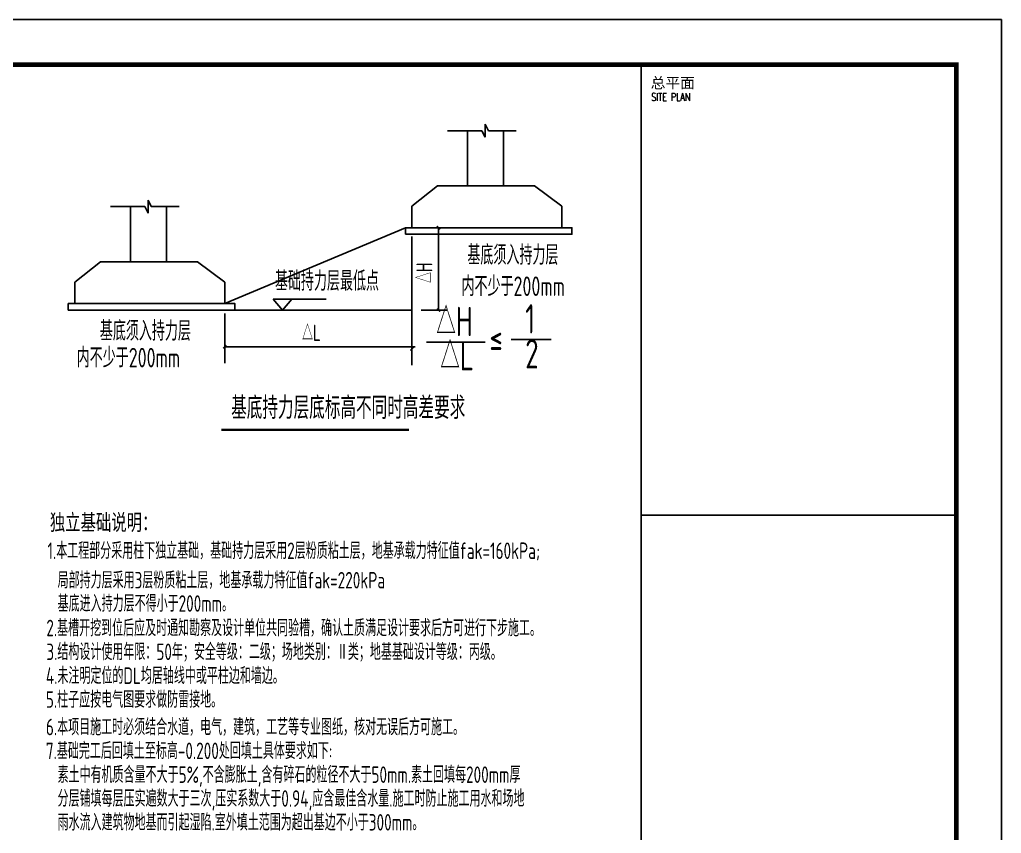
# Model space of a CAD drawing. Extents: x 293620 to 503924, y -252071 to 755100.
# Drawn here: x 459602 to 492302, y 623304 to 650409 of the extents above; entities that cross this region are included whole.
import ezdxf

# ---------------------------------------------------------------- set-up
doc = ezdxf.new("R2010")
doc.units = 0
doc.header["$LTSCALE"] = 1000
doc.header["$MEASUREMENT"] = 0
for name, color, linetype in [('3T_WOOD', 21, 'Continuous'), ('TK', 4, 'Continuous'), ('变更内容', 7, 'Continuous'), ('独立基础-TEXT', 7, 'Continuous'), ('轴线__尺寸数字', 253, 'Continuous')]:
    doc.layers.add(name, color=color, linetype=linetype)
doc.styles.add('HZ', font='rs.shx', dxfattribs={"width": 0.8, "bigfont": 'hztxt.shx'})
doc.styles.add('ROMANS', font='romans__.ttf', dxfattribs={"width": 0.65, "height": 231.275})
doc.styles.add('TSSD_REIN', font='tssdeng.shx', dxfattribs={"width": 0.7, "bigfont": 'tssdchn.shx'})
doc.styles.add('图签宋体', font='', dxfattribs={"height": 300})
doc.styles.add('宋体', font='', dxfattribs={"width": 0.8})
doc.styles.get('图签宋体').set_extended_font_data('NSimSun')
doc.styles.get('宋体').set_extended_font_data('SimSun')

# ---------------------------------------------------------------- blocks, each defined once
blk = doc.blocks.new('_ArchTick')
at = {"color": 0, "linetype": 'ByBlock', "const_width": 0.4}
blk.add_lwpolyline([(-0.5, -0.5), (0.5, 0.5)], dxfattribs=at)
blk = doc.blocks.new('33333312')
at = {"color": 7, "const_width": 72}
blk.add_lwpolyline([(42502, -117084), (48259, -117084)], dxfattribs=at)
at = {"layer": '独立基础-TEXT'}
for p, q in [((50596, -107710), (50696, -107910)), ((50596, -108110), (50596, -107710)), ((49444, -107910), (50496, -107910)), ((49946, -107910), (49960, -107910)), ((50054, -109606), (50054, -107911)), ((50496, -107910), (50596, -108110)), ((50696, -107910), (50991, -107910)), ((50991, -107910), (51553, -107910)), ((51157, -109606), (51157, -107911)), ((48350, -110226), (49134, -109606)), ((52948, -110226), (52115, -109606)), ((40258, -110040), (40358, -110240)), ((40258, -110440), (40258, -110040)), ((39106, -110240), (40158, -110240)), ((39608, -110240), (39622, -110240)), ((39716, -111936), (39716, -110241)), ((40158, -110240), (40258, -110440)), ((40358, -110240), (40653, -110240)), ((40653, -110240), (41215, -110240)), ((40819, -111936), (40819, -110241)), ((48350, -110886), (48350, -110226)), ((52948, -110886), (52948, -110226)), ((42610, -113216), (48150, -110886)), ((48450, -110886), (50291, -110886)), ((49166, -110886), (49166, -113416)), ((48351, -113682), (48351, -111152)), ((38012, -112556), (38796, -111936)), ((41777, -111936), (42610, -112556)), ((38012, -113216), (38012, -112556)), ((42610, -113216), (42610, -112556)), ((38112, -113216), (39953, -113216)), ((44669, -113083), (45716, -113083)), ((38097, -113416), (48351, -113416)), ((42611, -113516), (42611, -115039)), ((49421, -113416), (48634, -113416)), ((48351, -113682), (48351, -115105)), ((48801, -114397), (50598, -114397)), ((51390, -114317), (52624, -114317)), ((42611, -114539), (48454, -114539))]:
    blk.add_line(p, q, dxfattribs=at)
for points in [[(49134, -109606), (50054, -109606), (51157, -109606), (52115, -109606)], [(48150, -111086), (53260, -111086), (53260, -110886), (48150, -110886), (48150, -111086)], [(38796, -111936), (39716, -111936), (40819, -111936), (41777, -111936)], [(37812, -113416), (42921, -113416), (42921, -113216), (37812, -113216), (37812, -113416)]]:
    blk.add_lwpolyline(points, dxfattribs=at)
blk.add_lwpolyline([(44095, -113083), (44382, -113416), (44669, -113083)], close=True, dxfattribs=at)
at = {"layer": '独立基础-TEXT', "xscale": 100, "yscale": 100, "zscale": 100}
for p, rotation in [((49166, -110886), 90), ((49166, -113416), 270), ((42611, -114539), 180)]:
    blk.add_blockref('_ArchTick', p, dxfattribs=dict(at, rotation=rotation))
blk.add_blockref('_ArchTick', (48351, -114605), dxfattribs=at)
at = {"color": 7, "style": 'HZ', "width": 0.7}
blk.add_text('基底持力层底标高不同时高差要求', height=684, dxfattribs=at).set_placement((42806, -116754))
at = {"layer": '独立基础-TEXT', "style": 'TSSD_REIN', "width": 0.7}
for s, height, p in [('基底须入持力层', 600, (50052, -112023)), ('基础持力层最低点', 600, (44149, -112821)), ('内不少于200mm', 600, (49872, -112982)), ('△H', 900, (49098, -114212, 0)), ('1', 900, (51826, -114132, 0)), ('基底须入持力层 ', 600, (38779, -114353)), ('△L', 500, (44983, -114362)), ('≤', 900, (50726, -114780, 0)), ('△L', 900, (49221, -115266, 0)), ('2', 900, (51826, -115205, 0)), ('内不少于200mm', 600, (38069, -115172))]:
    blk.add_text(s, height=height, dxfattribs=at).set_placement(p)
blk.add_text('△H', height=500, rotation=90, dxfattribs=at).set_placement((48981, -112579))
blk = doc.blocks.new('GeYuanFrame_87303878', base_point=(20.09, 4.53))
at = {"layer": 'TK'}
blk.add_lwpolyline([(20.09, 4.53), (20.09, 598.53), (861.09, 598.53), (861.09, 4.53)], close=True, dxfattribs=at)
at = {"layer": 'TK', "const_width": 1}
blk.add_lwpolyline([(45.09, 588.53), (851.09, 588.53), (851.09, 14.53), (45.09, 14.53)], close=True, dxfattribs=at)
at = {"layer": 'TK'}
for points, const_width in [([(781.09, 588.53), (781.09, 14.53)], 0.4), ([(781.09, 488.5), (851.09, 488.5)], 0.35)]:
    blk.add_lwpolyline(points, dxfattribs=dict(at, const_width=const_width))
at = {"layer": 'TK', "style": '图签宋体'}
blk.add_text('总平面', height=2.4, dxfattribs=at).set_placement((783.23, 583.28))
at = {"layer": 'TK', "style": 'ROMANS', "width": 0.76}
blk.add_text('SITE PLAN', height=1.697, dxfattribs=at).set_placement((783.35, 580.49))

msp = doc.modelspace()

# ---------------------------------------------------------------- block references
at = {"xscale": 1.085917500779033, "yscale": 1.085917498916388, "zscale": 1.0859175}
msp.add_blockref('33333312', (420163.6, 763891.6), dxfattribs=at)
at = {"layer": '3T_WOOD', "xscale": 150, "yscale": 150, "zscale": 150}
msp.add_blockref('GeYuanFrame_87303878', (366151.8, 561309), dxfattribs=at)

# ---------------------------------------------------------------- texts
at = {"layer": '变更内容', "color": 3, "linetype": 'Continuous', "style": '宋体', "width": 0.7}
msp.add_text('独立基础说明：', height=535.5, dxfattribs=at).set_placement((460609.3, 633398.4))
at = {"layer": '轴线__尺寸数字', "color": 2, "style": 'TSSD_REIN', "width": 0.7}
for s, p in [('1.本工程部分采用柱下独立基础，基础持力层采用2层粉质粘土层，地基承载力特征值fak=160kPa;', (460529.7, 632441.9)), ('局部持力层采用3层粉质粘土层，地基承载力特征值fak=220kPa', (460868.2, 631460.9)), ('基底进入持力层不得小于200mm。', (460868.2, 630685.5)), ('2.基槽开挖到位后应及时通知勘察及设计单位共同验槽，确认土质满足设计要求后方可进行下步施工。', (460491.8, 629868.9)), ('3.结构设计使用年限：50年；安全等级：二级；场地类别：Ⅱ类；地基基础设计等级：丙级。', (460491.8, 629075.3)), ('4.未注明定位的DL均居轴线中或平柱边和墙边。', (460477.3, 628279.8)), ('5.柱子应按电气图要求做防雷接地。', (460477.3, 627486.2)), ('6.本项目施工时必须结合水道，电气，建筑，工艺等专业图纸，核对无误后方可施工。', (460477.3, 626570.9)), ('7.基础完工后回填土至标高-0.200处回填土具体要求如下:', (460477.3, 625777.4)), ('素土中有机质含量不大于5%%%,不含膨胀土,含有碎石的粒径不大于50mm.素土回填每200mm厚', (460866.9, 624983.8)), ('分层铺填每层压实遍数大于三次,压实系数大于0.94,应含最佳含水量.施工时防止施工用水和场地', (460866.9, 624190.2)), ('雨水流入建筑物地基而引起湿陷.室外填土范围为超出基边不小于300mm。', (460866.9, 623396.7))]:
    msp.add_text(s, height=550.8, rotation=0, dxfattribs=at).set_placement(p)

doc.saveas('drawing.dxf')
